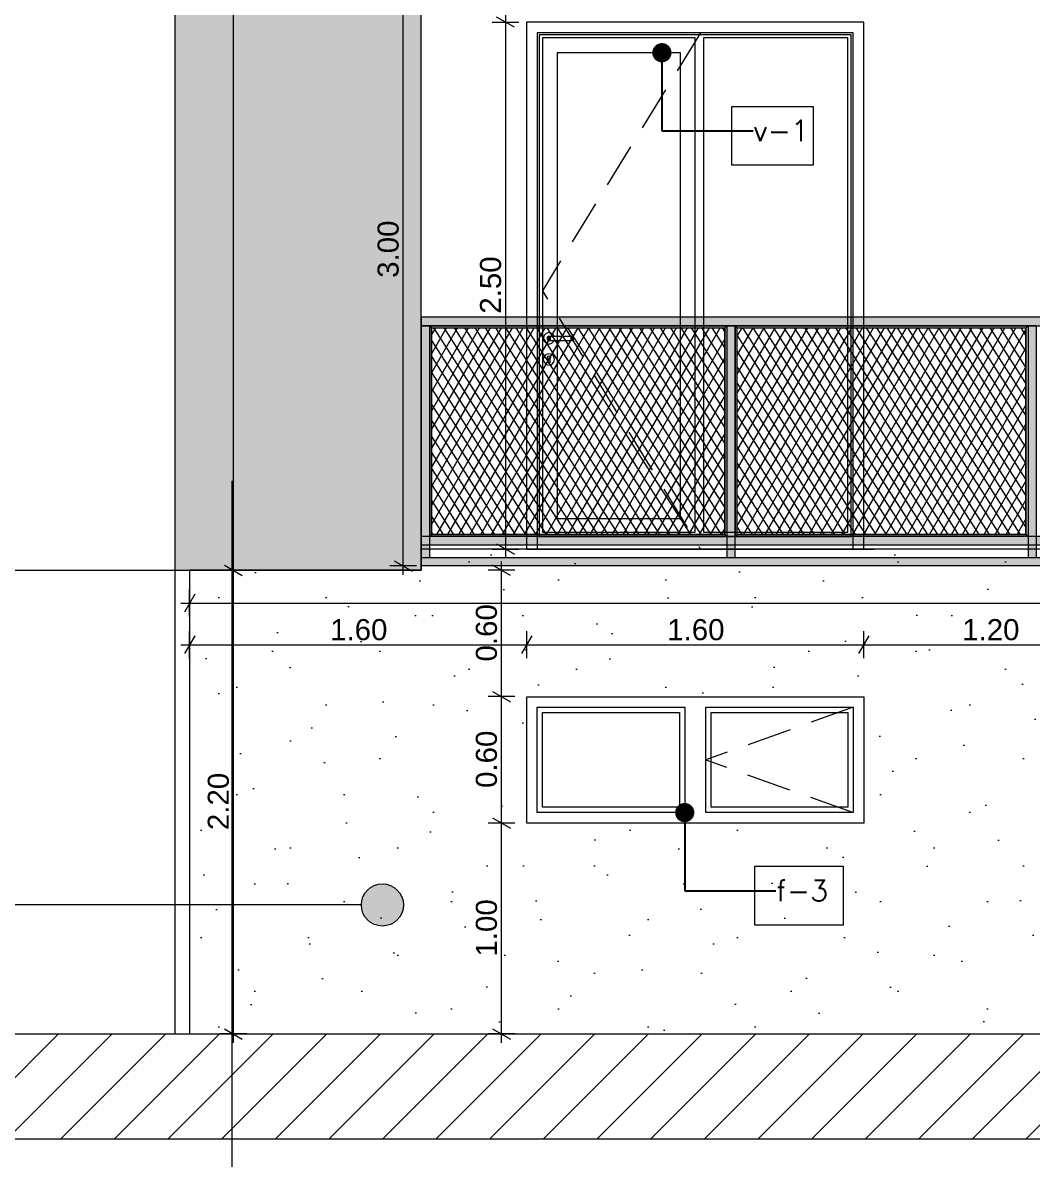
# Model space of a CAD drawing. Header units: millimetres. Extents: x 475616349 to 476941521, y 4620115302 to 4621446928.
# Drawn here: x 476646970 to 476651762, y 4620516726 to 4620522118 of the extents above; entities that cross this region are included whole.
import ezdxf

# ---------------------------------------------------------------- set-up
doc = ezdxf.new("R2010")
doc.units = ezdxf.units.MM
doc.header["$MEASUREMENT"] = 0
doc.linetypes.add('Hidden Line', pattern=[317.5, 211.666667, -105.833333])
for name, color, linetype, lineweight in [('2D Drafting - General_Pen_No__30_Pen_No__9_Pen_No__9_Pen_No__253', 252, 'Continuous', 0), ('2D Drafting - General_Pen_No__30_Pen_No__9_Pen_No__9_Pen_No__7', 7, 'Continuous', 0), ('2D Drafting - General_Pen_No__7_Pen_No__250', 7, 'Continuous', 0), ('2D Drafting - General_Pen_No__7_Pen_No__7', 7, 'Continuous', 0), ('New_2D Drafting - General_Pen_No__2_Pen_No__250', 7, 'Continuous', 0), ('New_2D Drafting - General_Pen_No__30_Pen_No__9_Pen_No__9_Pen_No__255', 255, 'Continuous', 0), ('New_2D Drafting - General_Pen_No__30_Pen_No__9_Pen_No__9_Pen_No__7', 7, 'Continuous', 0), ('New_2D Drafting - General_Pen_No__4', 7, 'Continuous', 0), ('New_2D Drafting - General_Pen_No__42', 250, 'Continuous', 0), ('New_2D Drafting - General_Pen_No__7', 7, 'Continuous', 0), ('New_reg_nak_Pen_No__7', 7, 'Continuous', 0), ('New_shenobebi_Pen_No__7', 7, 'Continuous', 0), ('New_Site & Landscape - Terrain_Pen_No__250', 7, 'Continuous', 0), ('New_Structural - Bearing_Pen_No__250', 7, 'Continuous', 0), ('New_Structural - Bearing_Pen_No__7', 7, 'Continuous', 0), ('New_zoma_Pen_No__4', 7, 'Continuous', 0), ('New_zoma_Pen_No__7', 7, 'Continuous', 0), ('Structural - Bearing_Pen_No__7', 7, 'Continuous', 0), ('zoma_Pen_No__142', 142, 'Continuous', 0), ('zoma_Pen_No__5_Pen_No__142', 142, 'Continuous', 0), ('zoma_Pen_No__5_Pen_No__5_Pen_No__142', 142, 'Continuous', 0)]:
    doc.layers.add(name, color=color, linetype=linetype, lineweight=lineweight)
for name, color, linetype in [('New_zoma', 7, 'Continuous'), ('zoma', 7, 'Continuous'), ('zoma_Pen_No__5', 7, 'Continuous')]:
    doc.layers.add(name, color=color, linetype=linetype)
doc.styles.add('GENERATED_STYLE_1', font='arial.ttf')
doc.styles.add('GENERATED_STYLE_2', font='arial.ttf')
doc.dimstyles.new('GENERATED_STYLE__1', dxfattribs={"dimtxt": 200, "dimasz": 64.421331, "dimexe": 0.18, "dimexo": 3, "dimgap": 0.09, "dimtad": 1, "dimtih": 1, "dimtoh": 1, "dimlfac": 0.001, "dimzin": 0, "dimdsep": 46, "dimtxsty": 'GENERATED_STYLE_2', "dimblk": 'ARROWHEAD_2', "dimblk1": 'ARROWHEAD_2', "dimblk2": 'ARROWHEAD_2', "dimcen": 0.09, "dimclrd": 142, "dimclre": 142, "dimclrt": 142, "dimadec": 0, "dimazin": 0, "dimtfac": 1, "dimtdec": 4, "dimtmove": 0, "dimatfit": 3, "dimfxl": 1, "dimtolj": 1, "dimtzin": 0, "dimarcsym": 0})
doc.dimstyles.new('GENERATED_STYLE__18', dxfattribs={"dimtxt": 100, "dimasz": 64.421331, "dimexe": 0.18, "dimexo": 3, "dimgap": 0.09, "dimtad": 1, "dimtih": 1, "dimtoh": 1, "dimlfac": 0.001, "dimzin": 0, "dimdsep": 46, "dimtxsty": 'GENERATED_STYLE_1', "dimblk": 'ARROWHEAD_2', "dimblk1": 'ARROWHEAD_2', "dimblk2": 'ARROWHEAD_2', "dimcen": 0.09, "dimclrd": 7, "dimclre": 7, "dimclrt": 7, "dimadec": 0, "dimazin": 0, "dimtfac": 1, "dimtdec": 4, "dimtmove": 0, "dimatfit": 3, "dimfxl": 1, "dimtolj": 1, "dimtzin": 0, "dimarcsym": 0})
doc.dimstyles.new('GENERATED_STYLE__19', dxfattribs={"dimtxt": 100, "dimasz": 64.421331, "dimexe": 0.18, "dimexo": 3, "dimgap": 0.09, "dimtad": 1, "dimlfac": 0.001, "dimzin": 0, "dimdsep": 46, "dimtxsty": 'GENERATED_STYLE_1', "dimblk": 'ARROWHEAD_2', "dimblk1": 'ARROWHEAD_2', "dimblk2": 'ARROWHEAD_2', "dimcen": 0.09, "dimclrd": 7, "dimclre": 7, "dimclrt": 7, "dimadec": 0, "dimazin": 0, "dimtfac": 1, "dimtdec": 4, "dimtmove": 0, "dimatfit": 3, "dimfxl": 1, "dimtolj": 1, "dimtzin": 0, "dimarcsym": 0})
doc.dimstyles.new('GENERATED_STYLE__48', dxfattribs={"dimtxt": 0.18, "dimasz": 182.4, "dimexe": 0.18, "dimexo": 0.0625, "dimgap": 0.09, "dimtad": 0, "dimtih": 1, "dimtoh": 1, "dimdec": 4, "dimzin": 0, "dimdsep": 46, "dimcen": 0.09, "dimadec": 0, "dimazin": 0, "dimtfac": 1, "dimtdec": 4, "dimtmove": 0, "dimatfit": 3, "dimldrblk": 'ARROWHEAD_11', "dimfxl": 1, "dimtolj": 1, "dimtzin": 0, "dimarcsym": 0})
pattern_1 = [(60, (476577134.07, 4620325125.74), (-38.971143, 22.5), []), (122.833095, (476577134.07, 4620325125.74), (36.80608, 18.75), [])]

# ---------------------------------------------------------------- blocks, each defined once
blk = doc.blocks.new('*D215', base_point=(476577134.1, 4620325125.7))
at = {"layer": 'zoma_Pen_No__142', "color": 142, "linetype": 'Continuous', "lineweight": 0, "transparency": 16777216}
for p, q in [((476647960.3, 4620514642.2), (476647911.3, 4620514557.4)), ((476647935.8, 4620514536.2), (476647935.8, 4620514663.4)), ((476689711.3, 4620514557.4), (476689760.3, 4620514642.2)), ((476689735.8, 4620514536.2), (476689735.8, 4620514663.4)), ((476647894.3, 4620514599.8), (476647935.8, 4620514599.8)), ((476647935.8, 4620514599.8), (476689735.8, 4620514599.8)), ((476689735.8, 4620514599.8), (476689777.2, 4620514599.8))]:
    blk.add_line(p, q, dxfattribs=at)
at = {"layer": 'zoma_Pen_No__142', "color": 142, "lineweight": 0, "transparency": 16777216, "insert": (476668493.8, 4620514639.8), "char_height": 200, "attachment_point": 7, "style": 'GENERATED_STYLE_2'}
blk.add_mtext('\\A1;{\\pql;\\fArial CYR|b0|i0|c204|p34;41.80}', dxfattribs=at)
blk = doc.blocks.new('ARROWHEAD_2')
at = {"color": 0, "linetype": 'Continuous', "lineweight": 0}
for p, q in [((0, 0), (-1, 0)), ((-0.378, -0.655), (0.378, 0.655))]:
    blk.add_line(p, q, dxfattribs=at)
blk = doc.blocks.new('*D216', base_point=(476577134.1, 4620325125.7))
at = {"layer": 'zoma_Pen_No__142', "color": 142, "linetype": 'Continuous', "lineweight": 0, "transparency": 16777216}
for p, q in [((476647762.5, 4620515328.6), (476647762.5, 4620515455.8)), ((476648162.5, 4620515328.6), (476648162.5, 4620515455.8)), ((476647721.1, 4620515392.2), (476647762.5, 4620515392.2)), ((476647787, 4620515434.6), (476647738.1, 4620515349.8)), ((476647762.5, 4620515392.2), (476648162.5, 4620515392.2)), ((476648187, 4620515434.6), (476648138.1, 4620515349.8))]:
    blk.add_line(p, q, dxfattribs=at)
at = {"layer": 'zoma_Pen_No__142', "color": 142, "lineweight": 0, "transparency": 16777216, "insert": (476647205.9, 4620515432.2), "char_height": 200, "attachment_point": 7, "style": 'GENERATED_STYLE_2'}
blk.add_mtext('\\A1;{\\pql;\\fArial CYR|b0|i0|c204|p34;0.40}', dxfattribs=at)
blk = doc.blocks.new('*D217', base_point=(476577134.1, 4620325125.7))
at = {"layer": 'zoma_Pen_No__142', "color": 142, "linetype": 'Continuous', "lineweight": 0, "transparency": 16777216}
for p, q in [((476648162.5, 4620515328.6), (476648162.5, 4620515455.8)), ((476654662.5, 4620515328.6), (476654662.5, 4620515455.8)), ((476648187, 4620515434.6), (476648138.1, 4620515349.8)), ((476648162.5, 4620515392.2), (476654662.5, 4620515392.2)), ((476654687, 4620515434.6), (476654638.1, 4620515349.8))]:
    blk.add_line(p, q, dxfattribs=at)
at = {"layer": 'zoma_Pen_No__142', "color": 142, "lineweight": 0, "transparency": 16777216, "char_height": 200, "attachment_point": 7, "style": 'GENERATED_STYLE_2'}
for s, insert in [('\\A1;{\\pql;\\fArial CYR|b0|i0|c204|p34;6.50}', (476651146.5, 4620515432.2)), ('\\A1;{\\pql;\\fArial CYR|b0|i0|c204|p34;0.40}', (476654105.9, 4620515432.2))]:
    blk.add_mtext(s, dxfattribs=dict(at, insert=insert))
blk = doc.blocks.new('*D623', base_point=(476577134.1, 4620325125.7))
at = {"layer": 'New_zoma_Pen_No__4', "color": 7, "linetype": 'Continuous', "lineweight": 0, "transparency": 16777216}
for p, q in [((476647786.6, 4620519406.6), (476647737.7, 4620519321.8)), ((476647762.2, 4620519300.6), (476647762.2, 4620519427.8)), ((476659086.4, 4620519406.6), (476659037.5, 4620519321.8)), ((476659061.9, 4620519300.6), (476659061.9, 4620519427.8)), ((476647720.7, 4620519364.2), (476647762.2, 4620519364.2)), ((476647762.2, 4620519364.2), (476659061.9, 4620519364.2))]:
    blk.add_line(p, q, dxfattribs=at)
at = {"layer": 'New_zoma_Pen_No__7', "color": 7, "lineweight": 0, "transparency": 16777216, "insert": (476653246.1, 4620519384.2), "char_height": 100, "attachment_point": 7, "style": 'GENERATED_STYLE_1'}
blk.add_mtext('\\A1;{\\pql;\\fArial|b0|i0|c0|p34;11.30}', dxfattribs=at)
blk = doc.blocks.new('*D627', base_point=(476577134.1, 4620325125.7))
at = {"layer": 'New_zoma_Pen_No__4', "color": 7, "linetype": 'Continuous', "lineweight": 0, "transparency": 16777216}
for p, q in [((476647762.2, 4620519103.3), (476647762.2, 4620519230.4)), ((476649362.6, 4620519103.3), (476649362.6, 4620519230.4)), ((476647720.7, 4620519166.9), (476647762.2, 4620519166.9)), ((476647786.6, 4620519209.3), (476647737.7, 4620519124.5)), ((476647762.2, 4620519166.9), (476649362.6, 4620519166.9)), ((476649387.1, 4620519209.3), (476649338.1, 4620519124.5))]:
    blk.add_line(p, q, dxfattribs=at)
at = {"layer": 'New_zoma_Pen_No__7', "color": 7, "lineweight": 0, "transparency": 16777216, "insert": (476648429.3, 4620519186.9), "char_height": 100, "attachment_point": 7, "style": 'GENERATED_STYLE_1'}
blk.add_mtext('\\A1;{\\pql;\\fArial|b0|i0|c0|p34;1.60}', dxfattribs=at)
blk = doc.blocks.new('*D628', base_point=(476577134.1, 4620325125.7))
at = {"layer": 'New_zoma_Pen_No__4', "color": 7, "linetype": 'Continuous', "lineweight": 0, "transparency": 16777216}
for p, q in [((476649362.6, 4620519103.3), (476649362.6, 4620519230.4)), ((476650962.2, 4620519103.3), (476650962.2, 4620519230.4)), ((476649387.1, 4620519209.3), (476649338.1, 4620519124.5)), ((476649362.6, 4620519166.9), (476650962.2, 4620519166.9)), ((476650986.6, 4620519209.3), (476650937.7, 4620519124.5))]:
    blk.add_line(p, q, dxfattribs=at)
at = {"layer": 'New_zoma_Pen_No__7', "color": 7, "lineweight": 0, "transparency": 16777216, "insert": (476650029.3, 4620519186.9), "char_height": 100, "attachment_point": 7, "style": 'GENERATED_STYLE_1'}
blk.add_mtext('\\A1;{\\pql;\\fArial|b0|i0|c0|p34;1.60}', dxfattribs=at)
blk = doc.blocks.new('*D629', base_point=(476577134.1, 4620325125.7))
at = {"layer": 'New_zoma_Pen_No__4', "color": 7, "linetype": 'Continuous', "lineweight": 0, "transparency": 16777216}
for p, q in [((476650962.2, 4620519103.3), (476650962.2, 4620519230.4)), ((476652162.4, 4620519103.3), (476652162.4, 4620519230.4)), ((476650986.6, 4620519209.3), (476650937.7, 4620519124.5)), ((476650962.2, 4620519166.9), (476652162.4, 4620519166.9)), ((476652186.9, 4620519209.3), (476652138, 4620519124.5))]:
    blk.add_line(p, q, dxfattribs=at)
at = {"layer": 'New_zoma_Pen_No__7', "color": 7, "lineweight": 0, "transparency": 16777216, "insert": (476651429.3, 4620519186.9), "char_height": 100, "attachment_point": 7, "style": 'GENERATED_STYLE_1'}
blk.add_mtext('\\A1;{\\pql;\\fArial|b0|i0|c0|p34;1.20}', dxfattribs=at)
blk = doc.blocks.new('*D673', base_point=(476577134.1, 4620325125.7))
at = {"layer": 'New_zoma_Pen_No__4', "color": 7, "linetype": 'Continuous', "lineweight": 0, "transparency": 16777216}
for p, q in [((476649305.9, 4620518320.4), (476649178.7, 4620518320.4)), ((476649199.9, 4620518344.8), (476649284.7, 4620518295.9)), ((476649242.3, 4620517320.3), (476649242.3, 4620518320.4)), ((476649199.9, 4620517344.8), (476649284.7, 4620517295.8)), ((476649305.9, 4620517320.3), (476649178.7, 4620517320.3)), ((476649242.3, 4620517278.8), (476649242.3, 4620517320.3))]:
    blk.add_line(p, q, dxfattribs=at)
at = {"layer": 'New_zoma_Pen_No__7', "color": 7, "lineweight": 0, "transparency": 16777216, "insert": (476649222.3, 4620517687.3), "char_height": 100, "attachment_point": 7, "rotation": 90, "style": 'GENERATED_STYLE_1'}
blk.add_mtext('\\A1;{\\pql;\\fArial|b0|i0|c0|p34;1.00}', dxfattribs=at)
blk = doc.blocks.new('*D674', base_point=(476577134.1, 4620325125.7))
at = {"layer": 'New_zoma_Pen_No__4', "color": 7, "linetype": 'Continuous', "lineweight": 0, "transparency": 16777216}
for p, q in [((476649199.9, 4620518944.8), (476649284.7, 4620518895.9)), ((476649305.9, 4620518920.4), (476649178.7, 4620518920.4)), ((476649242.3, 4620518320.4), (476649242.3, 4620518920.4)), ((476649305.9, 4620518320.4), (476649178.7, 4620518320.4)), ((476649199.9, 4620518344.8), (476649284.7, 4620518295.9))]:
    blk.add_line(p, q, dxfattribs=at)
at = {"layer": 'New_zoma_Pen_No__7', "color": 7, "lineweight": 0, "transparency": 16777216, "insert": (476649222.3, 4620518487.3), "char_height": 100, "attachment_point": 7, "rotation": 90, "style": 'GENERATED_STYLE_1'}
blk.add_mtext('\\A1;{\\pql;\\fArial|b0|i0|c0|p34;0.60}', dxfattribs=at)
blk = doc.blocks.new('*D675', base_point=(476577134.1, 4620325125.7))
at = {"layer": 'New_zoma_Pen_No__4', "color": 7, "linetype": 'Continuous', "lineweight": 0, "transparency": 16777216}
for p, q in [((476649284.7, 4620519495.9), (476649199.9, 4620519544.8)), ((476649242.3, 4620519520.4), (476649242.3, 4620519561.8)), ((476649305.9, 4620519520.4), (476649178.7, 4620519520.4)), ((476649242.3, 4620518920.4), (476649242.3, 4620519520.4)), ((476649199.9, 4620518944.8), (476649284.7, 4620518895.9)), ((476649305.9, 4620518920.4), (476649178.7, 4620518920.4))]:
    blk.add_line(p, q, dxfattribs=at)
at = {"layer": 'New_zoma_Pen_No__7', "color": 7, "lineweight": 0, "transparency": 16777216, "insert": (476649222.3, 4620519087.3), "char_height": 100, "attachment_point": 7, "rotation": 90, "style": 'GENERATED_STYLE_1'}
blk.add_mtext('\\A1;{\\pql;\\fArial|b0|i0|c0|p34;0.60}', dxfattribs=at)
blk = doc.blocks.new('*D681', base_point=(476577134.1, 4620325125.7))
at = {"layer": 'New_zoma_Pen_No__4', "color": 7, "linetype": 'Continuous', "lineweight": 0, "transparency": 16777216}
for p, q in [((476647927.4, 4620519544.8), (476648012.2, 4620519495.9)), ((476648033.4, 4620519520.4), (476647906.2, 4620519520.4)), ((476647969.8, 4620517320.3), (476647969.8, 4620519520.4)), ((476647927.4, 4620517344.8), (476648012.2, 4620517295.8)), ((476648033.4, 4620517320.3), (476647906.2, 4620517320.3)), ((476647969.8, 4620517278.8), (476647969.8, 4620517320.3))]:
    blk.add_line(p, q, dxfattribs=at)
at = {"layer": 'New_zoma_Pen_No__7', "color": 7, "lineweight": 0, "transparency": 16777216, "insert": (476647949.8, 4620518287.3), "char_height": 100, "attachment_point": 7, "rotation": 90, "style": 'GENERATED_STYLE_1'}
blk.add_mtext('\\A1;{\\pql;\\fArial|b0|i0|c0|p34;2.20}', dxfattribs=at)
blk = doc.blocks.new('*D682', base_point=(476577134.1, 4620325125.7))
at = {"layer": 'New_zoma_Pen_No__4', "color": 7, "linetype": 'Continuous', "lineweight": 0, "transparency": 16777216}
for p, q in [((476647969.8, 4620532820), (476647969.8, 4620532861.4)), ((476648033.4, 4620532820), (476647906.2, 4620532820)), ((476648012.2, 4620532795.5), (476647927.4, 4620532844.4)), ((476647969.8, 4620519520.4), (476647969.8, 4620532820)), ((476647927.4, 4620519544.8), (476648012.2, 4620519495.9)), ((476648033.4, 4620519520.4), (476647906.2, 4620519520.4))]:
    blk.add_line(p, q, dxfattribs=at)
at = {"layer": 'New_zoma_Pen_No__7', "color": 7, "lineweight": 0, "transparency": 16777216, "insert": (476647949.8, 4620525999.2), "char_height": 100, "attachment_point": 7, "rotation": 90, "style": 'GENERATED_STYLE_1'}
blk.add_mtext('\\A1;{\\pql;\\fArial|b0|i0|c0|p34;13.30}', dxfattribs=at)
blk = doc.blocks.new('*D689', base_point=(476577134.1, 4620325125.7))
at = {"layer": 'New_zoma_Pen_No__4', "color": 7, "linetype": 'Continuous', "lineweight": 0, "transparency": 16777216}
for p, q in [((476649304.3, 4620522095.9), (476649219.5, 4620522144.8)), ((476649261.9, 4620522161.8), (476649261.9, 4620522120.4)), ((476649198.3, 4620522120.4), (476649325.4, 4620522120.4)), ((476649261.9, 4620522120.4), (476649261.9, 4620519620.4)), ((476649219.5, 4620519644.8), (476649304.3, 4620519595.9)), ((476649198.3, 4620519620.4), (476649325.5, 4620519620.4)), ((476649261.9, 4620519620.4), (476649261.9, 4620519578.9))]:
    blk.add_line(p, q, dxfattribs=at)
at = {"layer": 'New_zoma_Pen_No__7', "color": 7, "lineweight": 0, "transparency": 16777216, "insert": (476649241.9, 4620520737.3), "char_height": 100, "attachment_point": 7, "rotation": 90.0002, "style": 'GENERATED_STYLE_1'}
blk.add_mtext('\\A1;{\\pql;\\fArial|b0|i0|c0|p34;2.50}', dxfattribs=at)
blk = doc.blocks.new('*D690', base_point=(476577134.1, 4620325125.7))
at = {"layer": 'New_zoma_Pen_No__4', "color": 7, "linetype": 'Continuous', "lineweight": 0, "transparency": 16777216}
for p, q in [((476652069.1, 4620522095.9), (476651984.4, 4620522144.8)), ((476652026.8, 4620522161.8), (476652026.8, 4620522120.4)), ((476651963.2, 4620522120.4), (476652090.3, 4620522120.4)), ((476652026.8, 4620522120.4), (476652026.8, 4620519620.4)), ((476651984.4, 4620519644.8), (476652069.1, 4620519595.9)), ((476651963.2, 4620519620.4), (476652090.3, 4620519620.4)), ((476652026.8, 4620519620.4), (476652026.8, 4620519578.9))]:
    blk.add_line(p, q, dxfattribs=at)
at = {"layer": 'New_zoma_Pen_No__7', "color": 7, "lineweight": 0, "transparency": 16777216, "insert": (476652006.8, 4620520737.3), "char_height": 100, "attachment_point": 7, "rotation": 90.0002, "style": 'GENERATED_STYLE_1'}
blk.add_mtext('\\A1;{\\pql;\\fArial|b0|i0|c0|p34;2.50}', dxfattribs=at)
blk = doc.blocks.new('*D691', base_point=(476577134.1, 4620325125.7))
at = {"layer": 'New_zoma_Pen_No__4', "color": 7, "linetype": 'Continuous', "lineweight": 0, "transparency": 16777216}
for p, q in [((476648733.3, 4620522564.8), (476648818.1, 4620522515.9)), ((476648839.3, 4620522540.4), (476648712.2, 4620522540.4)), ((476648775.7, 4620519540.4), (476648775.7, 4620522540.4)), ((476648839.3, 4620519540.4), (476648712.2, 4620519540.4)), ((476648733.3, 4620519564.8), (476648818.1, 4620519515.9)), ((476648775.7, 4620519498.9), (476648775.7, 4620519540.4))]:
    blk.add_line(p, q, dxfattribs=at)
at = {"layer": 'New_zoma_Pen_No__7', "color": 7, "lineweight": 0, "transparency": 16777216, "char_height": 100, "attachment_point": 7, "rotation": 90, "style": 'GENERATED_STYLE_1'}
for s, insert in [('\\A1;{\\pql;\\fArial|b0|i0|c0|p34;0.22}', (476648755.7, 4620522249.8)), ('\\A1;{\\pql;\\fArial|b0|i0|c0|p34;3.00}', (476648755.7, 4620520907.3))]:
    blk.add_mtext(s, dxfattribs=dict(at, insert=insert))
blk = doc.blocks.new('ARROWHEAD_11')
at = {"color": 0, "linetype": 'Continuous', "lineweight": 0}
blk.add_line((0, 0), (-1, 0), dxfattribs=at)
at = {"color": 0, "linetype": 'Continuous', "lineweight": 0, "const_width": 0.25, "flags": 128}
blk.add_lwpolyline([(-0.125, 0, 1), (0.125, 0, 1)], format="xyb", close=True, dxfattribs=at)
blk = doc.blocks.new('Line_69', base_point=(476648677.4, 4620517932.3))
at = {"layer": 'zoma_Pen_No__5_Pen_No__142', "linetype": 'Continuous', "lineweight": 0}
blk.add_hatch(color=142, dxfattribs=at).paths.add_polyline_path([(476648577.4, 4620517932.3), (476648585, 4620517894), (476648606.6, 4620517861.6), (476648639.1, 4620517839.9), (476648677.4, 4620517832.3), (476648715.6, 4620517839.9), (476648748.1, 4620517861.6), (476648769.7, 4620517894), (476648777.4, 4620517932.3), (476648769.7, 4620517970.5), (476648748.1, 4620518003), (476648715.6, 4620518024.6), (476648677.4, 4620518032.3), (476648639.1, 4620518024.6), (476648606.6, 4620518003), (476648585, 4620517970.5)])
at = {"layer": 'zoma_Pen_No__5_Pen_No__142', "color": 142, "linetype": 'Continuous', "lineweight": 0}
blk.add_line((476648577.4, 4620517932.3), (476638290.6, 4620517932.3), dxfattribs=at)
blk.add_circle((476648677.4, 4620517932.3), 100, dxfattribs=at)

msp = doc.modelspace()

# ---------------------------------------------------------------- hatches: boundary and pattern name
at = {"layer": '2D Drafting - General_Pen_No__30_Pen_No__9_Pen_No__9_Pen_No__253', "linetype": 'Continuous', "lineweight": 0}
h = msp.add_hatch(dxfattribs=at)
h.set_pattern_fill('BRICK___RUNNING_BOND', color=252, style=0, pattern_type=2)
h.set_pattern_definition([(0, (476692910.175, 4620522353.93), (0, 66.64), []), (90, (476692910.17, 4620522353.93), (-244.8, 0), [66.64, -66.64]), (90, (476693032.57, 4620522420.57), (-244.8, 0), [66.64, -66.64])])
h.paths.add_polyline_path([(476647692.13, 4620532819.956), (476647692.13, 4620519520.362), (476648861.998, 4620519520.362), (476648862.006, 4620522120.37), (476648862.006, 4620523542.007), (476648862.006, 4620531720.362), (476648862.006, 4620531932.715), (476648862.006, 4620532420.362), (476654662.006, 4620532420.362), (476654662.006, 4620519520.362), (476661919.968, 4620519520.362), (476661962.147, 4620519520.362), (476661962.147, 4620522820.364), (476661962.147, 4620525320.374), (476661962.147, 4620525944.887), (476661962.147, 4620532420.374), (476665762.003, 4620532420.374), (476665762.003, 4620522120.38), (476665162.198, 4620522120.38), (476665162.198, 4620517320.329), (476668462.159, 4620517320.329), (476668462.159, 4620517320.295), (476668932.159, 4620517320.295), (476668932.159, 4620532819.956), (476661962.147, 4620532819.956), (476655062.006, 4620532819.956)])
h.paths.add_polyline_path([(476661562.006, 4620526020.374), (476655062.006, 4620526020.374), (476655062.006, 4620528520.374), (476661562.006, 4620528520.374)], flags=0)
h.paths.add_polyline_path([(476661562.006, 4620522820.364), (476655062.006, 4620522820.364), (476655062.006, 4620525320.374), (476661562.006, 4620525320.374)], flags=0)
h.paths.add_polyline_path([(476661562.006, 4620529220.374), (476655062.006, 4620529220.374), (476655062.006, 4620531720.361), (476661562.006, 4620531720.361)], flags=0)
h.paths.add_polyline_path([(476656112.047, 4620522120.412), (476656112.047, 4620519620.412), (476657707.931, 4620519620.412), (476657712.047, 4620519620.412), (476657712.047, 4620522120.412)], flags=0)
h.paths.add_polyline_path([(476666262.224, 4620522120.362), (476666262.224, 4620520520.362), (476667862.223, 4620520520.362), (476667862.223, 4620522120.362)], flags=0)
h.paths.add_polyline_path([(476667862.223, 4620530120.362), (476667862.223, 4620531720.362), (476666262.224, 4620531720.362), (476666262.224, 4620530120.362)], flags=0)
h.paths.add_polyline_path([(476666262.228, 4620528520.362), (476666262.228, 4620526920.362), (476667862.228, 4620526920.362), (476667862.228, 4620528520.362)], flags=0)
h.paths.add_polyline_path([(476666262.228, 4620523720.362), (476667862.228, 4620523720.362), (476667862.228, 4620525320.362), (476666262.228, 4620525320.362)], flags=0)
h.paths.add_polyline_path([(476666262.435, 4620518320.362), (476667862.006, 4620518320.362), (476667862.006, 4620518920.362), (476666262.435, 4620518920.362)], flags=0)
h = msp.add_hatch(dxfattribs=at)
h.set_pattern_fill('BRICK___RUNNING_BOND', color=252, style=0, pattern_type=2)
h.set_pattern_definition([(0, (476692910.175, 4620522353.93), (0, 66.64), []), (90, (476692910.17, 4620522353.93), (-244.8, 0), [66.64, -66.64]), (90, (476693032.57, 4620522420.57), (-244.8, 0), [66.64, -66.64])])
h.paths.add_polyline_path([(476650961.718, 4620519620.388), (476650961.718, 4620519620.362), (476650961.74, 4620519620.362), (476651011.735, 4620519620.362)])
at = {"layer": '2D Drafting - General_Pen_No__7_Pen_No__7', "linetype": 'Continuous', "lineweight": 0}
h = msp.add_hatch(dxfattribs=at)
h.set_pattern_fill('MASONRY_BLOCK', style=0, pattern_type=2)
h.set_pattern_definition([(45, (476577134.07, 4620325125.74), (-127.27922, 127.27922), [])])
h.paths.add_polyline_path([(476694428.066, 4620517320.282), (476694428.066, 4620516820.283), (476638024.67, 4620516820.283), (476638024.67, 4620517320.273), (476652661.483, 4620517320.304)])
at = {"layer": 'New_2D Drafting - General_Pen_No__30_Pen_No__9_Pen_No__9_Pen_No__255', "linetype": 'Continuous', "lineweight": 0}
for points in [[(476648862.006, 4620520720.413), (476648862.006, 4620520680.413), (476654662.006, 4620520680.413), (476654662.006, 4620520720.413)], [(476648862.006, 4620519580.362), (476648902.006, 4620519580.362), (476648902.006, 4620520680.413), (476648862.006, 4620520680.413)], [(476648902.006, 4620519680.386), (476648912.006, 4620519690.386), (476648912.006, 4620520670.413), (476648902.006, 4620520680.413)], [(476650302.006, 4620520670.413), (476650312.006, 4620520680.413), (476648902.006, 4620520680.413), (476648912.006, 4620520670.413)], [(476650312.006, 4620519680.386), (476650302.006, 4620519690.386), (476650302.006, 4620520670.413), (476650312.006, 4620520680.413)], [(476650312.006, 4620519580.362), (476650352.006, 4620519580.362), (476650352.006, 4620520680.413), (476650312.006, 4620520680.413)], [(476650352.006, 4620519680.412), (476650362.006, 4620519690.412), (476650362.006, 4620520670.439), (476650352.006, 4620520680.439)], [(476651732.006, 4620520670.413), (476651742.006, 4620520680.413), (476650352.006, 4620520680.413), (476650362.006, 4620520670.413)], [(476651742.006, 4620519680.386), (476651732.006, 4620519690.386), (476651732.006, 4620520670.413), (476651742.006, 4620520680.413)], [(476651742.006, 4620519580.362), (476651782.006, 4620519580.362), (476651782.006, 4620520680.413), (476651742.006, 4620520680.413)], [(476648862.006, 4620519680.412), (476648862.006, 4620519640.412), (476654662.006, 4620519640.412), (476654662.006, 4620519680.412)], [(476650302.006, 4620519690.412), (476650312.006, 4620519680.412), (476648902.033, 4620519680.412), (476648912.033, 4620519690.412)], [(476651732.006, 4620519690.386), (476651741.981, 4620519680.412), (476650351.98, 4620519680.412), (476650361.986, 4620519690.418)], [(476654662.006, 4620519580.362), (476654662.006, 4620519540.362), (476648862.006, 4620519540.362), (476648862.006, 4620519580.362)]]:
    msp.add_hatch(color=255, dxfattribs=at).paths.add_polyline_path(points)
at = {"layer": 'New_2D Drafting - General_Pen_No__42', "linetype": 'Continuous', "lineweight": 0}
h = msp.add_hatch(dxfattribs=at)
h.set_pattern_fill('CUT_STONE', color=250, style=0, pattern_type=2)
h.set_pattern_definition([(45, (476577134.07, 4620325925.74), (-254.55844, 254.55844), [0, -240, 0, -360]), (110, (476577934.07, 4620325925.74), (338.28934, 123.12725), [0, -176, 0, -304])])
h.paths.add_polyline_path([(476647762.159, 4620517320.293), (476659061.93, 4620517320.317), (476659061.93, 4620519520.362), (476654662.006, 4620519520.362), (476654662.006, 4620519620.419), (476648861.998, 4620519620.419), (476648861.998, 4620519520.362), (476647762.159, 4620519520.362)])
h.paths.add_polyline_path([(476649362.586, 4620518320.362), (476649362.586, 4620518920.362), (476650962.158, 4620518920.362), (476650962.158, 4620518320.362)], flags=0)
h.paths.add_polyline_path([(476652162.438, 4620518320.362), (476652162.438, 4620518920.362), (476653762.01, 4620518920.362), (476653762.01, 4620518320.362)], flags=0)
h.paths.add_polyline_path([(476657761.575, 4620518320.362), (476657761.575, 4620518920.362), (476656162.003, 4620518920.362), (476656162.003, 4620518320.362)], flags=0)
at = {"layer": 'New_2D Drafting - General_Pen_No__7', "linetype": 'Continuous', "lineweight": 0}
h = msp.add_hatch(dxfattribs=at)
h.set_pattern_fill('BATT_INSULATION', style=0, pattern_type=2)
h.set_pattern_definition(pattern_1)
h.paths.add_polyline_path([(476648912.006, 4620520670.413), (476650302.006, 4620520670.413), (476650302.006, 4620519690.412), (476648912.006, 4620519690.412)])
h = msp.add_hatch(dxfattribs=at)
h.set_pattern_fill('BATT_INSULATION', style=0, pattern_type=2)
h.set_pattern_definition(pattern_1)
h.paths.add_polyline_path([(476650361.98, 4620520670.413), (476651732.006, 4620520670.413), (476651732.006, 4620519690.386), (476650361.98, 4620519690.386)])

# ---------------------------------------------------------------- linework, layer by layer
at = {"layer": '2D Drafting - General_Pen_No__30_Pen_No__9_Pen_No__9_Pen_No__7', "color": 7, "linetype": 'Continuous', "lineweight": 0, "flags": 128}
msp.add_lwpolyline([(476661962.147, 4620532819.956), (476655062.006, 4620532819.956), (476647692.13, 4620532819.956), (476647692.13, 4620519520.362), (476648861.998, 4620519520.362), (476648862.006, 4620522120.37), (476648862.006, 4620523542.007), (476648862.006, 4620531720.362), (476648862.006, 4620531932.715), (476648862.006, 4620532420.362), (476654662.006, 4620532420.362), (476654662.006, 4620519520.362), (476661919.968, 4620519520.362)], dxfattribs=at)
msp.add_lwpolyline([(476650961.718, 4620519620.388), (476650961.718, 4620519620.362), (476650961.74, 4620519620.362), (476651011.735, 4620519620.362)], close=True, dxfattribs=at)
at = {"layer": '2D Drafting - General_Pen_No__7_Pen_No__250', "color": 7, "linetype": 'Continuous', "lineweight": 0, "flags": 128}
msp.add_lwpolyline([(476694428.066, 4620517320.282), (476694428.066, 4620516820.283), (476638024.67, 4620516820.283), (476638024.67, 4620517320.273), (476652661.483, 4620517320.304)], close=True, dxfattribs=at)
at = {"layer": '2D Drafting - General_Pen_No__7_Pen_No__7', "color": 7, "linetype": 'Continuous', "lineweight": 0, "flags": 128}
for points in [[(476649365.999, 4620519620.356), (476650961.882, 4620519620.361), (476650961.873, 4620522120.361), (476649361.873, 4620522120.356)], [(476649361.873, 4620522120.356), (476649361.882, 4620519620.356), (476649365.999, 4620519620.356)]]:
    msp.add_lwpolyline(points, dxfattribs=at)
for points in [[(476650911.874, 4620522070.36), (476649411.874, 4620522070.355), (476649411.882, 4620519620.356), (476650911.882, 4620519620.363)], [(476650901.874, 4620522060.36), (476649421.874, 4620522060.355), (476649421.882, 4620519680.358), (476650901.882, 4620519680.363)], [(476650161.878, 4620522045.358), (476649436.874, 4620522045.355), (476649436.882, 4620519700.358), (476650161.882, 4620519700.36)], [(476650886.874, 4620522045.36), (476650201.874, 4620522045.358), (476650201.882, 4620519700.36), (476650886.882, 4620519700.363)], [(476650091.874, 4620521975.357), (476649506.874, 4620521975.355), (476649506.882, 4620519765.358), (476650091.882, 4620519765.36)]]:
    msp.add_lwpolyline(points, close=True, dxfattribs=at)
at = {"layer": '2D Drafting - General_Pen_No__7_Pen_No__7', "color": 7, "linetype": 'Hidden Line', "lineweight": 0, "flags": 128}
for points in [[(476650186.874, 4620522070.358), (476649436.878, 4620520846.232), (476650186.105, 4620519621.643)], [(476650912.159, 4620518870.362), (476650212.373, 4620518620.362), (476650912.159, 4620518370.362)]]:
    msp.add_lwpolyline(points, dxfattribs=at)
at = {"layer": 'New_2D Drafting - General_Pen_No__2_Pen_No__250', "color": 7, "linetype": 'Continuous', "lineweight": 0, "flags": 128}
for points in [[(476650336.605, 4620521720.989), (476650721.605, 4620521720.989), (476650721.605, 4620521441.301), (476650336.605, 4620521441.301)], [(476650445.023, 4620518115.993), (476650864.023, 4620518115.993), (476650864.023, 4620517836.306), (476650445.023, 4620517836.306)]]:
    msp.add_lwpolyline(points, close=True, dxfattribs=at)
at = {"layer": 'New_2D Drafting - General_Pen_No__30_Pen_No__9_Pen_No__9_Pen_No__7', "color": 7, "linetype": 'Continuous', "lineweight": 0, "flags": 128}
for points in [[(476648862.006, 4620520720.413), (476648862.006, 4620520680.413), (476654662.006, 4620520680.413), (476654662.006, 4620520720.413)], [(476648862.006, 4620519580.362), (476648902.006, 4620519580.362), (476648902.006, 4620520680.413), (476648862.006, 4620520680.413)], [(476648902.006, 4620519680.386), (476648912.006, 4620519690.386), (476648912.006, 4620520670.413), (476648902.006, 4620520680.413)], [(476650302.006, 4620520670.413), (476650312.006, 4620520680.413), (476648902.006, 4620520680.413), (476648912.006, 4620520670.413)], [(476650312.006, 4620519680.386), (476650302.006, 4620519690.386), (476650302.006, 4620520670.413), (476650312.006, 4620520680.413)], [(476650312.006, 4620519580.362), (476650352.006, 4620519580.362), (476650352.006, 4620520680.413), (476650312.006, 4620520680.413)], [(476650352.006, 4620519680.412), (476650362.006, 4620519690.412), (476650362.006, 4620520670.439), (476650352.006, 4620520680.439)], [(476651732.006, 4620520670.413), (476651742.006, 4620520680.413), (476650352.006, 4620520680.413), (476650362.006, 4620520670.413)], [(476651742.006, 4620519680.386), (476651732.006, 4620519690.386), (476651732.006, 4620520670.413), (476651742.006, 4620520680.413)], [(476651742.006, 4620519580.362), (476651782.006, 4620519580.362), (476651782.006, 4620520680.413), (476651742.006, 4620520680.413)], [(476648862.006, 4620519680.412), (476648862.006, 4620519640.412), (476654662.006, 4620519640.412), (476654662.006, 4620519680.412)], [(476650302.006, 4620519690.412), (476650312.006, 4620519680.412), (476648902.033, 4620519680.412), (476648912.033, 4620519690.412)], [(476651732.006, 4620519690.386), (476651741.981, 4620519680.412), (476650351.98, 4620519680.412), (476650361.986, 4620519690.418)], [(476654662.006, 4620519580.362), (476654662.006, 4620519540.362), (476648862.006, 4620519540.362), (476648862.006, 4620519580.362)]]:
    msp.add_lwpolyline(points, close=True, dxfattribs=at)
at = {"layer": 'New_2D Drafting - General_Pen_No__4', "color": 7, "linetype": 'Continuous', "lineweight": 0, "flags": 128}
for points in [[(476648912.006, 4620520670.413), (476650302.006, 4620520670.413), (476650302.006, 4620519690.412), (476648912.006, 4620519690.412)], [(476650361.98, 4620520670.413), (476651732.006, 4620520670.413), (476651732.006, 4620519690.386), (476650361.98, 4620519690.386)], [(476647762.159, 4620517320.293), (476659061.93, 4620517320.317), (476659061.93, 4620519520.362), (476654662.006, 4620519520.362), (476654662.006, 4620519620.419), (476648861.998, 4620519620.419), (476648861.998, 4620519520.362), (476647762.159, 4620519520.362)], [(476649362.586, 4620518320.362), (476649362.586, 4620518920.362), (476650962.158, 4620518920.362), (476650962.158, 4620518320.362)]]:
    msp.add_lwpolyline(points, close=True, dxfattribs=at)
at = {"layer": 'New_reg_nak_Pen_No__7', "color": 7, "linetype": 'Continuous', "lineweight": 0}
msp.add_line((476647692.13, 4620519520.362), (476647692.13, 4620517320.293), dxfattribs=at)
at = {"layer": 'New_shenobebi_Pen_No__7', "color": 7, "linetype": 'Continuous', "lineweight": 0}
msp.add_line((476647762.159, 4620519520.362), (476647762.159, 4620517320.293), dxfattribs=at)
at = {"layer": 'New_Site & Landscape - Terrain_Pen_No__250', "color": 7, "linetype": 'Continuous', "lineweight": 0}
msp.add_line((476644218.077, 4620519520.362), (476647692.13, 4620519520.362), dxfattribs=at)
at = {"layer": 'New_Structural - Bearing_Pen_No__250', "color": 7, "linetype": 'Continuous', "lineweight": 0}
for p, q in [((476649444.386, 4620520633.856), (476649440.769, 4620520620.356)), ((476649440.769, 4620520620.356), (476649444.386, 4620520606.856)), ((476649454.269, 4620520643.739), (476649444.386, 4620520633.856)), ((476649467.769, 4620520647.356), (476649454.269, 4620520643.739)), ((476649460.698, 4620520627.427), (476649457.769, 4620520620.356)), ((476649457.769, 4620520620.356), (476649460.698, 4620520613.285)), ((476649462.25, 4620520627.427), (476649459.491, 4620520620.356)), ((476649459.491, 4620520620.356), (476649462.25, 4620520613.285)), ((476649467.769, 4620520630.356), (476649460.698, 4620520627.427)), ((476649467.064, 4620520627.427), (476649464.953, 4620520620.356)), ((476649464.953, 4620520620.356), (476649467.064, 4620520613.285)), ((476649481.269, 4620520643.739), (476649467.769, 4620520647.356)), ((476649467.769, 4620520630.356), (476649468.911, 4620520630.356)), ((476649468.911, 4620520630.356), (476649472.162, 4620520630.356)), ((476649472.162, 4620520630.356), (476649477.029, 4620520630.356)), ((476649474.27, 4620520627.427), (476649473.127, 4620520620.356)), ((476649473.127, 4620520620.356), (476649474.27, 4620520613.285)), ((476649477.029, 4620520630.356), (476649482.769, 4620520630.356)), ((476649491.152, 4620520633.856), (476649481.269, 4620520643.739)), ((476649482.769, 4620520630.356), (476649562.769, 4620520630.357)), ((476649492.089, 4620520630.356), (476649491.152, 4620520633.856)), ((476649562.769, 4620520630.357), (476649568.509, 4620520630.357)), ((476649568.509, 4620520630.357), (476649573.376, 4620520630.357)), ((476649571.268, 4620520627.428), (476649572.411, 4620520620.357)), ((476649572.411, 4620520620.357), (476649571.268, 4620520613.286)), ((476649573.376, 4620520630.357), (476649576.627, 4620520630.357)), ((476649576.627, 4620520630.357), (476649577.769, 4620520630.357)), ((476649577.769, 4620520630.357), (476649584.84, 4620520627.428)), ((476649578.474, 4620520627.428), (476649580.585, 4620520620.357)), ((476649580.585, 4620520620.357), (476649578.474, 4620520613.286)), ((476649583.288, 4620520627.428), (476649586.047, 4620520620.357)), ((476649586.047, 4620520620.357), (476649583.288, 4620520613.286)), ((476649584.84, 4620520627.428), (476649587.769, 4620520620.357)), ((476649587.769, 4620520620.357), (476649584.84, 4620520613.286)), ((476649444.386, 4620520606.856), (476649454.269, 4620520596.974)), ((476649454.269, 4620520596.974), (476649467.769, 4620520593.356)), ((476649460.698, 4620520613.285), (476649467.769, 4620520610.356)), ((476649467.769, 4620520610.356), (476649468.911, 4620520610.356)), ((476649467.769, 4620520593.356), (476649481.269, 4620520596.974)), ((476649468.911, 4620520610.356), (476649472.162, 4620520610.356)), ((476649472.162, 4620520610.356), (476649477.029, 4620520610.356)), ((476649477.029, 4620520610.356), (476649482.769, 4620520610.356)), ((476649481.269, 4620520596.974), (476649491.152, 4620520606.856)), ((476649482.769, 4620520610.356), (476649562.769, 4620520610.357)), ((476649491.152, 4620520606.856), (476649492.09, 4620520610.356)), ((476649562.769, 4620520610.357), (476649568.509, 4620520610.357)), ((476649568.509, 4620520610.357), (476649573.376, 4620520610.357)), ((476649573.376, 4620520610.357), (476649576.627, 4620520610.357)), ((476649576.627, 4620520610.357), (476649577.769, 4620520610.357)), ((476649584.84, 4620520613.286), (476649577.769, 4620520610.357)), ((476649444.387, 4620520533.856), (476649440.769, 4620520520.356)), ((476649440.769, 4620520520.356), (476649444.387, 4620520506.856)), ((476649454.269, 4620520543.739), (476649444.387, 4620520533.856)), ((476649444.387, 4620520506.856), (476649454.269, 4620520496.974)), ((476649467.769, 4620520547.356), (476649454.269, 4620520543.739)), ((476649461.049, 4620520531.996), (476649460.301, 4620520530.049)), ((476649462.769, 4620520524.756), (476649460.301, 4620520530.049)), ((476649461.049, 4620520531.996), (476649462.394, 4620520535.5)), ((476649462.394, 4620520535.5), (476649467.769, 4620520537.782)), ((476649462.769, 4620520523.243), (476649462.769, 4620520524.756)), ((476649462.769, 4620520523.243), (476649462.769, 4620520520.356)), ((476649462.769, 4620520520.356), (476649462.769, 4620520517.47)), ((476649462.769, 4620520517.47), (476649462.769, 4620520511.696)), ((476649462.769, 4620520511.696), (476649462.769, 4620520507.856)), ((476649464.234, 4620520504.321), (476649462.769, 4620520507.856)), ((476649481.269, 4620520543.739), (476649467.769, 4620520547.356)), ((476649467.769, 4620520537.782), (476649473.144, 4620520535.5)), ((476649472.769, 4620520507.856), (476649471.305, 4620520504.321)), ((476649475.237, 4620520530.049), (476649472.769, 4620520524.756)), ((476649472.769, 4620520524.756), (476649472.769, 4620520523.243)), ((476649472.769, 4620520523.243), (476649472.769, 4620520520.356)), ((476649472.769, 4620520520.356), (476649472.769, 4620520517.47)), ((476649472.769, 4620520517.47), (476649472.769, 4620520511.696)), ((476649472.769, 4620520511.696), (476649472.769, 4620520507.856)), ((476649474.49, 4620520531.996), (476649473.144, 4620520535.5)), ((476649474.49, 4620520531.996), (476649475.237, 4620520530.049)), ((476649491.152, 4620520533.856), (476649481.269, 4620520543.739)), ((476649481.269, 4620520496.974), (476649491.152, 4620520506.856)), ((476649494.769, 4620520520.356), (476649491.152, 4620520533.856)), ((476649491.152, 4620520506.856), (476649494.769, 4620520520.356)), ((476649454.269, 4620520496.974), (476649467.769, 4620520493.356)), ((476649467.769, 4620520502.856), (476649464.234, 4620520504.321)), ((476649471.305, 4620520504.321), (476649467.769, 4620520502.856)), ((476649467.769, 4620520493.356), (476649481.269, 4620520496.974))]:
    msp.add_line(p, q, dxfattribs=at)
at = {"layer": 'New_Structural - Bearing_Pen_No__7', "color": 7, "linetype": 'Continuous', "lineweight": 0}
for p, q in [((476649362.587, 4620518320.362), (476649362.587, 4620518920.362)), ((476650962.159, 4620518920.362), (476650962.159, 4620518320.362)), ((476649412.587, 4620518370.362), (476649412.587, 4620518870.362)), ((476649412.587, 4620518870.362), (476650112.373, 4620518870.362)), ((476649437.587, 4620518395.362), (476649437.587, 4620518845.362)), ((476649437.587, 4620518845.362), (476650087.373, 4620518845.362)), ((476650087.373, 4620518845.362), (476650087.373, 4620518395.362)), ((476650112.373, 4620518870.362), (476650112.373, 4620518370.362)), ((476650212.373, 4620518370.362), (476650212.373, 4620518870.362)), ((476650212.373, 4620518870.362), (476650912.159, 4620518870.362)), ((476650237.373, 4620518395.362), (476650237.373, 4620518845.362)), ((476650237.373, 4620518845.362), (476650887.159, 4620518845.362)), ((476650887.159, 4620518845.362), (476650887.159, 4620518395.362)), ((476650912.159, 4620518870.362), (476650912.159, 4620518370.362)), ((476650112.373, 4620518370.362), (476649412.587, 4620518370.362)), ((476650087.373, 4620518395.362), (476649437.587, 4620518395.362)), ((476650912.159, 4620518370.362), (476650212.373, 4620518370.362)), ((476650887.159, 4620518395.362), (476650237.373, 4620518395.362)), ((476650962.159, 4620518320.362), (476649362.587, 4620518320.362))]:
    msp.add_line(p, q, dxfattribs=at)
at = {"layer": 'Structural - Bearing_Pen_No__7', "color": 7, "linetype": 'Continuous', "lineweight": 0}
msp.add_line((476649362.587, 4620518920.362), (476650962.159, 4620518920.362), dxfattribs=at)
at = {"layer": 'zoma_Pen_No__5_Pen_No__5_Pen_No__142', "color": 142, "linetype": 'Continuous', "lineweight": 0}
msp.add_line((476647962.529, 4620519944.398), (476647962.529, 4620513661.683), dxfattribs=at)

# ---------------------------------------------------------------- block references
at = {"layer": 'zoma_Pen_No__5', "color": 142, "linetype": 'Continuous', "lineweight": 0}
msp.add_blockref('Line_69', (476648677.355, 4620517932.261), dxfattribs=at)

# ---------------------------------------------------------------- texts
at = {"layer": 'New_2D Drafting - General_Pen_No__2_Pen_No__250', "color": 7, "linetype": 'Continuous', "lineweight": 0, "char_height": 100, "attachment_point": 4}
for s, insert in [('\\A1;{\\pql;\\Ftxt.shx;v\\Ftxt.shx;-1}', (476650436.605, 4620521605.433)), ('\\A1;{\\pql;\\Ftxt.shx;f-\\Ftxt.shx;3}', (476650545.023, 4620517999.837))]:
    msp.add_mtext(s, dxfattribs=dict(at, insert=insert))

# ---------------------------------------------------------------- dimensions: what is measured, and where the dimension line sits
at = {"layer": 'New_zoma', "color": 7, "linetype": 'Continuous', "lineweight": 0}
for base, p1, p2, angle, picture, middle, turn in [((476647969.803, 4620532819.956), (476647692.13, 4620519520.362), (476647692.13, 4620532819.956), 90, '*D682', (476647899.803, 4620526167.188), 90), ((476648775.728, 4620522540.362), (476648862.006, 4620519540.362), (476648862.006, 4620522540.362), 90, '*D691', (476648705.728, 4620521037.215), 90), ((476649261.883, 4620519620.356), (476649361.873, 4620522120.356), (476649361.882, 4620519620.356), 270.000197, '*D689', (476649191.879, 4620520867.209), 90.000197), ((476652026.766, 4620519620.365), (476649361.873, 4620522120.356), (476649361.882, 4620519620.356), 270.000197, '*D690', (476651956.761, 4620520867.218), 90.000197), ((476649242.321, 4620519520.362), (476686362.583, 4620518920.362), (476647692.13, 4620519520.362), 90, '*D675', (476649172.321, 4620519217.215), 90), ((476647969.803, 4620519520.362), (476647692.13, 4620517320.293), (476647692.13, 4620519520.362), 90, '*D681', (476647899.803, 4620518417.181), 90), ((476649242.321, 4620518920.362), (476686362.583, 4620518320.362), (476686362.583, 4620518920.362), 90, '*D674', (476649172.321, 4620518617.215), 90), ((476649242.321, 4620518320.362), (476647692.13, 4620517320.293), (476686362.583, 4620518320.362), 90, '*D673', (476649172.321, 4620517817.181), 90)]:
    dim = msp.add_linear_dim(base=base, p1=p1, p2=p2, angle=angle, dimstyle='GENERATED_STYLE__19', dxfattribs=at)
    dim.commit()
    dim.dimension.update_dxf_attribs({"geometry": picture, "text_midpoint": middle, "dimtype": 160, "text_rotation": turn})
for base, p1, p2, picture, middle in [((476649362.587, 4620519166.871), (476647762.159, 4620519520.362), (476649362.587, 4620518920.362), '*D627', (476648559.226, 4620519236.871)), ((476659061.93, 4620519364.202), (476647762.159, 4620517320.293), (476659061.93, 4620517320.317), '*D623', (476653414.102, 4620519434.202)), ((476650962.159, 4620519166.871), (476649362.587, 4620518920.362), (476650962.159, 4620518920.362), '*D628', (476650159.226, 4620519236.871)), ((476652162.438, 4620519166.871), (476650962.159, 4620518920.362), (476652162.438, 4620518920.362), '*D629', (476651559.152, 4620519236.871))]:
    dim = msp.add_linear_dim(base=base, p1=p1, p2=p2, dimstyle='GENERATED_STYLE__18', dxfattribs=at)
    dim.commit()
    dim.dimension.update_dxf_attribs({"geometry": picture, "text_midpoint": middle, "dimtype": 160})
at = {"layer": 'zoma', "color": 142, "linetype": 'Continuous', "lineweight": 0}
for base, p1, p2, picture, middle in [((476689735.789, 4620514599.79), (476647935.789, 4620523200.337), (476689735.789, 4620525162.276), '*D215', (476668829.847, 4620514739.79)), ((476648162.529, 4620515392.217), (476647762.529, 4620519803.299), (476648162.529, 4620519857.529), '*D216', (476647465.681, 4620515532.217)), ((476654662.529, 4620515392.217), (476648162.529, 4620519857.529), (476654662.529, 4620519850.173), '*D217', (476651406.236, 4620515532.217))]:
    dim = msp.add_linear_dim(base=base, p1=p1, p2=p2, dimstyle='GENERATED_STYLE__1', dxfattribs=at)
    dim.commit()
    dim.dimension.update_dxf_attribs({"geometry": picture, "text_midpoint": middle, "dimtype": 160})

# ---------------------------------------------------------------- leaders
at = {"layer": 'New_2D Drafting - General_Pen_No__2_Pen_No__250', "color": 7, "linetype": 'Continuous', "lineweight": 0, "annotation_type": 0, "has_hookline": 1, "hookline_direction": 0}
for points, text_width in [([(476650003.954, 4620521975.357), (476650003.954, 4620521605.433), (476650436.515, 4620521605.433)], 233.333), ([(476650112.373, 4620518370.362), (476650112.373, 4620517999.837), (476650544.933, 4620517999.837)], 266.667)]:
    msp.add_leader(points, dimstyle='GENERATED_STYLE__48', dxfattribs=dict(at, text_width=text_width))

doc.saveas('drawing.dxf')
